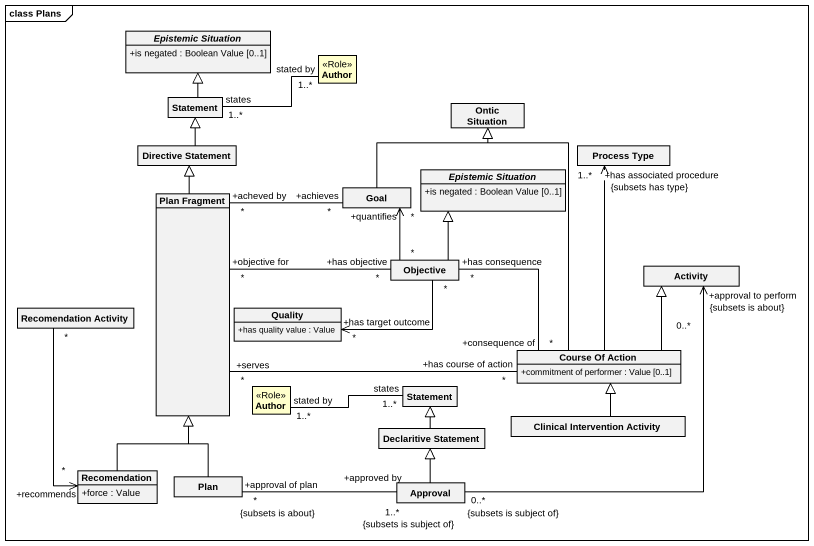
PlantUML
@startuml
mainframe class Plans
hide circle
hide empty members
skinparam classAttributeIconSize 0
abstract class "Epistemic Situation" as Epistemic_Situation {
  +is negated : Boolean Value [0..1]
}
class Author <<Role>> #FFFFCC
class Statement
class "Ontic Situation" as Ontic_Situation
class "Directive Statement" as Directive_Statement
class "Process Type" as Process_Type
class "Plan Fragment" as Plan_Fragment
class Goal
abstract class "Epistemic Situation" as Epistemic_Situation_2 {
  +is negated : Boolean Value [0..1]
}
class Objective
class Activity
class "Recomendation Activity" as Recomendation_Activity
class Quality {
  +has quality value : Value
}
class "Course Of Action" as Course_Of_Action {
  +commitment of performer : Value [0..1]
}
class "Author" as Author_2 <<Role>> #FFFFCC
class "Statement" as Statement_2
class "Declaritive Statement" as Declaritive_Statement
class "Clinical Intervention Activity" as Clinical_Intervention
class Recomendation {
  +force : Value
}
class Plan
class Approval
Author "stated by\n1..*" -left- "states\n1..*" Statement
Statement -up-|> Epistemic_Situation
Directive_Statement -up-|> Statement
Plan_Fragment -up-|> Directive_Statement
Plan_Fragment "*\n+acheved by" -right- "*\n+achieves" Goal
Plan_Fragment "*\n+objective for" -right- "*\n+has objective" Objective
Plan_Fragment "*\n+serves" -right- "*\n+has course of action" Course_Of_Action
Goal -up-|> Ontic_Situation
Objective "*" -up-> "*\n+quantifies" Goal
Objective -up-|> Epistemic_Situation_2
Objective "*" -left-> "*\n+has target outcome" Quality
Recomendation_Activity "*" --> "+recommends\n*" Recomendation
Course_Of_Action -up-|> Ontic_Situation
Course_Of_Action -up-> "+has associated procedure\n1..*\n{subsets has type}" Process_Type
Course_Of_Action "*\n+consequence of" -left- "*\n+has consequence" Objective
Course_Of_Action -up-|> Activity
Author_2 "stated by\n1..*" -right- "states\n1..*" Statement_2
Declaritive_Statement -up-|> Statement_2
Clinical_Intervention -up-|> Course_Of_Action
Recomendation -up-|> Plan_Fragment
Plan -up-|> Plan_Fragment
Approval "0..*\n{subsets is subject of}" -up-> "+approval to perform\n0..*\n{subsets is about}" Activity
Approval -up-|> Declaritive_Statement
Approval "1..*\n{subsets is subject of}\n+approved by" -left- "+approval of plan\n*\n{subsets is about}" Plan
@enduml
